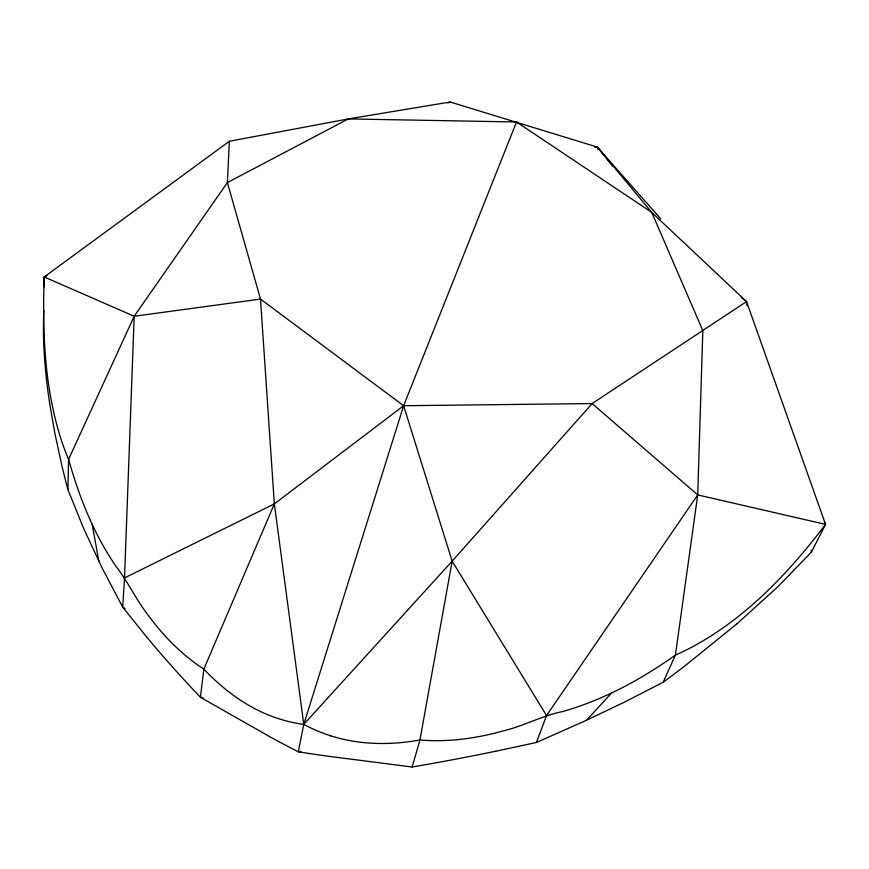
<?xml version="1.0" encoding="UTF-8"?>
<svg xmlns="http://www.w3.org/2000/svg" width="869" height="869" viewBox="0 0 869 869"><rect width="100%" height="100%" fill="white"/><g stroke="black" fill="none" stroke-linecap="round" stroke-linejoin="round"><path stroke-width="1.3" d="M44.145 286.879L44.21 276.972L229.351 141.256L348.317 118.923L450.175 102.01L597.329 147.089L660.766 218.858M146.427 636.727L122.714 607.159L102.27 568.261L83.902 529.069L67.912 489.584L68.597 459.31A456.67 202.249 -70.6 0 1 61.971 442.071C44.395 389.051 42.309 332.349 44.21 276.972L47.013 275.679M611.624 692.951L586.553 720.238L625.191 701.761L663.145 682.263L675.409 655.096L697.72 494.917L702.825 330.654L651.728 212.373L597.329 147.089L594.657 147.143M125.027 608.561L122.714 607.159L124.517 577.928L134.184 316.262L227.385 182.577L348.317 118.923L516.512 121.986L517.989 122.779M229.351 141.256L227.385 182.577L260.504 299.077L274.343 503.911L303.77 724.388L298.273 751.804A132.045 6.311 7.8 0 0 327.233 756.128L412.134 766.99A187.813 15.034 -9.7 0 0 426.266 764.546A193.711 15.457 -9.7 0 0 440.355 762.015A215.306 17 -9.7 0 0 495.645 751.24M43.874 310.635C42.375 341.68 45.047 372.79 49.663 403.466M44.21 276.972L134.184 316.262L260.504 299.077L403.629 405.725L452.162 561.157L419.933 740.008L412.134 766.99M495.721 751.25L536.401 742.484L546.547 715.556L697.72 494.917L825.55 524.387L811.407 552.141L777.364 587.227L736.738 623.985M330.807 735.858C359.516 745.005 390.453 745.33 419.933 740.008A234.988 210.341 -52.5 0 0 460.798 739.302A275.332 247.719 -54.4 0 0 502.738 731.025C523.138 726.267 541.691 715.85 562.2 711.657C603.064 700.099 640.942 679.645 675.409 655.096A462.732 265.805 -75.6 0 0 694.364 645.786C747.221 616.762 789.508 572.03 825.55 524.387L746.547 301.597L651.728 212.373L516.512 121.986L403.629 405.725L274.343 503.911L203.867 669.065L200.435 697.275L271.715 737.803A131.73 9.678 28.2 0 0 298.273 751.804L300.891 751.37M134.184 316.262L68.597 459.31C79.09 496.959 93.765 533.892 115.946 566.262C127.917 581.698 136.085 599.675 148.132 615.111A274.115 225.364 -86.2 0 0 174.332 645.471M174.376 645.406A233.718 191.05 -87.5 0 0 203.846 669.108C223.952 690.366 248.262 708.387 276.157 717.87A152.911 142.559 64.2 0 0 303.77 724.388L452.162 561.157L592.137 403.564L746.547 301.597L741.224 297.48M736.727 623.985L685.25 665.621A393.396 82.772 -31.9 0 1 663.145 682.263M124.517 577.928L274.343 503.911M586.206 720.401L536.401 742.484M447.633 102.955L450.175 102.01M203.042 697.829L200.435 697.275A186.683 26.885 45.3 0 1 190.789 687.053A192.57 27.656 45.3 0 1 181.393 676.853A214.111 30.437 45.3 0 1 146.513 636.781M697.72 494.917L592.137 403.564L403.629 405.725L303.77 724.388A153.27 147.382 -6.1 0 0 330.807 735.869M612.645 166.055L597.329 147.089L597.959 149.653M452.162 561.157L546.547 715.556M824.355 521.769L825.55 524.387M92.19 524.333L98.86 561.341M811.114 550.251L811.407 552.141M49.663 403.477L54.866 433.316L61.547 464.231A389.768 116.381 66.8 0 0 67.912 489.584M746.547 301.597L746.982 305.573"/></g></svg>
